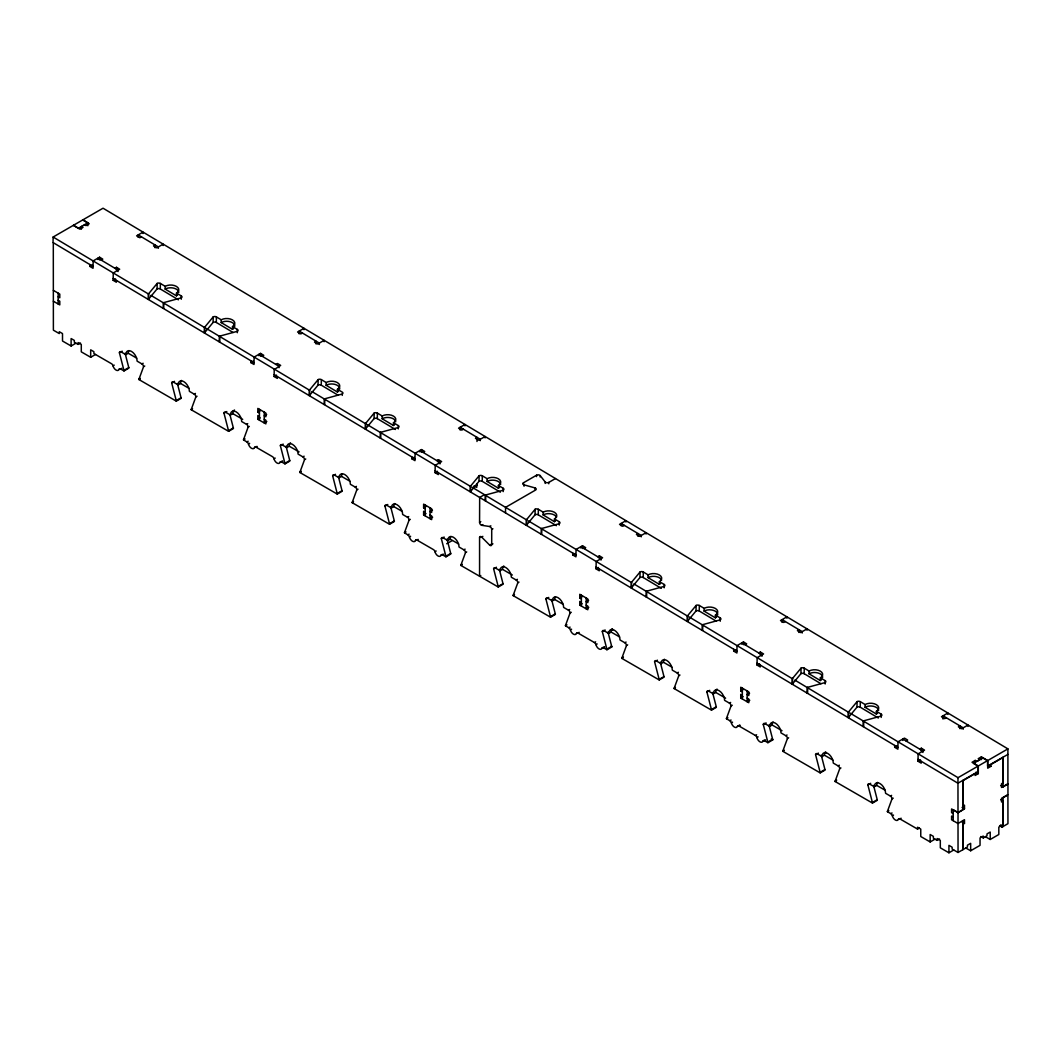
<?xml version="1.0" encoding="UTF-8"?>
<svg xmlns="http://www.w3.org/2000/svg" width="1061" height="1061" viewBox="0 0 1061 1061"><rect width="100%" height="100%" fill="white"/><g stroke="black" fill="none" stroke-linecap="round" stroke-linejoin="round"><path stroke-width="1.5" d="M490.845 525.805L489.638 526.508L481.641 525.301A2.281 1.313 60 0 1 479.572 522.317L479.665 497.45L484.492 494.665L472.092 487.251M274.229 369.586L280.674 365.408L277.451 363.485L275.847 364.414M316.045 343.95L316.085 341.178L314.48 342.119L317.69 344.043L324.135 340.316L324.109 341.708M545.182 483.431L545.208 482.039L540.168 475.567A2.281 1.34 0.9 0 0 536.548 475.222L523.537 482.728L523.511 484.466M1000.656 785.498L1003.069 786.891L1007.897 784.106L1007.91 748.88L103.036 208.208L53.13 237.027L53.05 242.545L93.063 266.457M81.392 229.123L81.432 226.351L83.05 227.319L79.827 229.176L73.395 225.33M101.193 260.064L102.798 259.136L99.575 257.213L93.143 260.926L93.036 268.3L89.814 266.377L89.84 264.534M97.957 259.521L97.97 258.141L118.089 270.157L118.063 271.55M99.535 259.972L99.575 257.213M116.392 280.396L116.365 282.239L113.142 280.316L113.262 272.956L119.694 269.229L116.485 267.306L114.867 268.234M116.445 270.078L116.485 267.306M138.182 237.213L138.209 234.905L158.328 246.921L158.314 248.314M143.023 233.5L143.049 232.12L136.604 235.834L139.827 237.757L141.431 236.828M157.161 283.42L148.739 293.605A2.281 1.34 0.9 0 1 148.341 293.91L148.261 299.441A2.281 1.34 0.9 0 0 148.646 299.136L157.068 288.937L157.161 283.42A2.281 1.34 0.9 0 1 160.37 283.446L165.198 286.337A7.971 4.682 0.9 0 1 176.471 286.443A7.971 4.682 0.9 0 1 176.471 293.061L176.431 295.833L165.158 289.096L165.198 286.337M148.646 299.136L148.739 293.605M155.078 247.77L155.118 244.998L153.5 245.94L156.723 247.863L163.169 244.136L163.142 245.515M178.42 299.812L160.291 288.977L160.37 283.446M163.805 302.61L163.726 308.141A2.281 1.34 0.9 0 0 163.195 308.366L163.288 302.836A2.281 1.34 0.9 0 1 163.805 302.61L181.298 297.836A2.281 1.34 0.9 0 0 181.298 295.953L176.471 293.061M181.272 299.229L181.298 295.953M213.195 316.894L204.773 327.093A2.281 1.34 0.9 0 1 204.375 327.398L204.296 332.915A2.281 1.34 0.9 0 0 204.693 332.61L213.115 322.425L213.195 316.894A2.281 1.34 0.9 0 1 216.417 316.934L221.245 319.812A7.971 4.682 0.9 0 1 232.505 319.931A7.971 4.682 0.9 0 1 232.505 326.549L232.465 329.308L221.192 322.584L221.245 319.812M204.693 332.61L204.773 327.093M233.062 332.464L216.325 322.464L216.417 316.934M219.852 336.098L219.76 341.615A2.281 1.34 0.9 0 0 219.242 341.841L219.322 336.324A2.281 1.34 0.9 0 1 219.852 336.098L237.332 331.324A2.281 1.34 0.9 0 0 237.332 329.427L232.505 326.549M237.319 332.703L237.332 329.427M262.16 356.244L263.778 355.316L260.555 353.393L254.109 357.106L254.003 364.48L250.781 362.557L250.807 360.713M258.924 355.7L258.95 354.321L279.056 366.337L279.043 367.729M260.515 356.151L260.555 353.393M277.372 376.575L277.345 378.419L274.123 376.496L274.229 369.135M299.149 333.857L299.189 331.085L319.308 343.114L319.281 344.493M303.99 329.679L304.016 328.3L297.571 332.013L300.793 333.936L302.398 333.008M318.128 379.599L309.706 389.785A2.281 1.34 0.9 0 1 309.308 390.09L309.228 395.62A2.281 1.34 0.9 0 0 309.626 395.315L318.048 385.13L318.128 379.599A2.281 1.34 0.9 0 1 321.35 379.626L326.178 382.517A7.971 4.682 0.9 0 1 337.438 382.623A7.971 4.682 0.9 0 1 337.438 389.241L337.398 392.013L326.125 385.276L326.178 382.517M309.626 395.315L309.706 389.785M337.995 395.156L321.258 385.156L321.35 379.626M324.785 398.79L324.693 404.321A2.281 1.34 0.9 0 0 324.175 404.546L324.255 399.016A2.281 1.34 0.9 0 1 324.785 398.79L342.265 394.016A2.281 1.34 0.9 0 0 342.265 392.132L337.438 389.241M342.252 395.408L342.265 394.016M374.162 413.074L365.74 423.273A2.281 1.34 0.9 0 1 365.355 423.578L365.263 429.095A2.281 1.34 0.9 0 0 365.66 428.79L374.082 418.604L374.162 413.074A2.281 1.34 0.9 0 1 377.384 413.114L382.212 415.992A7.971 4.682 0.9 0 1 393.485 416.111A7.971 4.682 0.9 0 1 393.472 422.729L393.432 425.488L382.172 418.763L382.212 415.992M365.66 428.79L365.74 423.273M395.435 429.48L377.305 418.644L377.384 413.114M380.819 432.278L380.74 437.795A2.281 1.34 0.9 0 0 380.209 438.034L380.289 432.503A2.281 1.34 0.9 0 1 380.819 432.278L398.313 427.503A2.281 1.34 0.9 0 0 398.313 425.607L393.472 422.729M398.286 428.883L398.313 425.607M423.127 452.424L424.745 451.495L421.522 449.572L415.09 453.286L414.97 460.66L411.761 458.737L411.787 456.893M419.891 451.88L419.917 450.501L440.036 462.53L440.01 463.909M421.482 452.331L421.522 449.572M438.339 472.768L438.312 474.599L435.09 472.675L435.209 465.315L441.641 461.588L438.418 459.665L436.814 460.593M438.379 462.437L438.418 459.665M460.116 430.037L460.156 427.265L480.275 439.294L480.262 440.673M464.97 425.859L464.983 424.48L458.551 428.193L461.76 430.116L463.378 429.188M479.095 475.779L470.673 485.965A2.281 1.34 0.9 0 1 470.288 486.27L470.195 491.8A2.281 1.34 0.9 0 0 470.593 491.495L479.015 481.309L479.095 475.779A2.281 1.34 0.9 0 1 482.317 475.805L487.145 478.697A7.971 4.682 0.9 0 1 498.418 478.803A7.971 4.682 0.9 0 1 498.405 485.421L498.365 488.193L487.105 481.455L487.145 478.697M470.593 491.495L470.673 485.965M476.999 441.509L477.052 437.371L475.447 438.299L478.67 440.222L485.102 436.509L485.089 437.888M500.368 492.171L482.238 481.336L482.317 475.805M485.752 494.97A2.281 1.34 0.9 0 0 485.222 495.195L485.142 500.726A2.281 1.34 0.9 0 1 485.673 500.5L485.752 494.97L503.246 490.209A2.281 1.34 0.9 0 0 503.246 488.312L498.405 485.421M503.219 491.588L503.246 488.312M505.487 512.887L505.58 507.357L535.54 490.063A2.281 1.34 0.9 0 0 535.009 487.927L524.068 484.864A2.281 1.34 0.9 0 1 523.537 482.728M524.054 486.243L524.068 484.864M535.129 509.253L526.72 519.452A2.281 1.34 0.9 0 1 526.322 519.757L526.243 525.275A2.281 1.34 0.9 0 0 526.627 524.97L535.049 514.784L535.129 509.253A2.281 1.34 0.9 0 1 538.351 509.293L543.179 512.171A7.971 4.682 0.9 0 1 554.452 512.291A7.971 4.682 0.9 0 1 554.452 518.909L554.412 521.667L543.139 514.943L543.179 512.171M526.627 524.97L526.72 519.452M534.983 489.307L535.009 487.927M536.548 475.222L536.534 476.601M556.402 525.659L538.272 514.824L538.351 509.293M540.142 476.946L540.168 475.567M541.786 528.458L541.707 533.988A2.281 1.34 0.9 0 0 541.176 534.213L541.269 528.683A2.281 1.34 0.9 0 1 541.786 528.458L559.28 523.683A2.281 1.34 0.9 0 0 559.28 521.8L554.452 518.909M548.789 483.776L548.816 482.397L555.473 478.551M559.253 525.062L559.28 521.8M584.107 548.603L585.712 547.675L582.489 545.752L576.057 549.465L575.951 556.839L572.728 554.916L572.754 553.073M580.871 548.073L580.884 546.68L601.003 558.709L600.99 560.089M582.449 548.51L582.489 545.752M599.306 568.948L599.279 570.791L596.07 568.868L596.176 561.494L602.608 557.768L599.399 555.845L597.781 556.773M599.346 558.616L599.399 555.845M621.096 525.752L621.136 523.458L641.255 535.473L641.229 536.853M625.937 522.039L625.963 520.659L619.518 524.373L622.741 526.296L624.345 525.367M640.062 571.959L631.653 582.144A2.281 1.34 0.9 0 1 631.255 582.449L631.176 587.98A2.281 1.34 0.9 0 0 631.56 587.675L639.982 577.489L640.062 571.959A2.281 1.34 0.9 0 1 643.284 571.985L648.112 574.876A7.971 4.682 0.9 0 1 659.385 574.982A7.971 4.682 0.9 0 1 659.385 581.6L659.345 584.372L648.072 577.635L648.112 574.876M631.56 587.675L631.653 582.144M637.979 536.309L638.032 533.55L636.414 534.479L639.637 536.402L646.083 532.688L646.056 534.068M661.335 588.351L643.205 577.516L643.284 571.985M646.719 591.149L646.64 596.68A2.281 1.34 0.9 0 0 646.109 596.905L646.202 591.375A2.281 1.34 0.9 0 1 646.719 591.149L664.213 586.388A2.281 1.34 0.9 0 0 664.213 584.492L659.385 581.6M664.186 587.767L664.213 584.492M696.109 605.446L687.687 615.632A2.281 1.34 0.9 0 1 687.289 615.937L687.21 621.454A2.281 1.34 0.9 0 0 687.608 621.149L696.016 610.964L696.109 605.446A2.281 1.34 0.9 0 1 699.332 605.473L704.159 608.364A7.971 4.682 0.9 0 1 715.419 608.47A7.971 4.682 0.9 0 1 715.419 615.088L715.379 617.847L704.106 611.123L704.159 608.364M687.608 621.149L687.687 615.632M715.976 621.003L699.239 611.003L699.332 605.473M702.767 624.637L702.674 630.168A2.281 1.34 0.9 0 0 702.143 630.393L702.236 624.863A2.281 1.34 0.9 0 1 702.767 624.637L720.247 619.863A2.281 1.34 0.9 0 0 720.247 617.979L715.419 615.088M720.233 621.242L720.247 617.979M745.074 644.783L746.679 643.855L743.469 641.932L737.024 645.645L736.918 653.019L733.695 651.096L733.735 649.252M741.838 644.252L741.864 642.873L761.984 654.889L761.957 656.268M743.429 644.69L743.469 641.932M760.286 665.128L760.26 666.971L757.037 665.048L757.143 657.674L763.588 653.947L760.366 652.024L758.761 652.966M760.326 654.796L760.366 652.024M782.063 622.396L782.103 619.637L802.222 631.653L802.196 633.032M786.917 618.231L786.93 616.839L780.485 620.552L783.708 622.475L785.312 621.547M801.042 668.138L792.62 678.324A2.281 1.34 0.9 0 1 792.222 678.629L792.143 684.159A2.281 1.34 0.9 0 0 792.54 683.854L800.949 673.669L801.042 668.138A2.281 1.34 0.9 0 1 804.265 668.165L809.092 671.056A7.971 4.682 0.9 0 1 820.352 671.162A7.971 4.682 0.9 0 1 820.352 677.78L820.312 680.552L809.039 673.815L809.092 671.056M792.54 683.854L792.62 678.324M798.96 632.489L798.999 629.73L797.395 630.658L800.604 632.581L807.05 628.868L807.036 630.247M820.909 683.695L804.172 673.695L804.265 668.165M807.7 687.329L807.607 692.86A2.281 1.34 0.9 0 0 807.076 693.085L807.169 687.555A2.281 1.34 0.9 0 1 807.7 687.329L825.179 682.568A2.281 1.34 0.9 0 0 825.179 680.671L820.352 677.78M825.14 683.43L825.179 680.671M825.166 683.947L825.179 682.568M857.076 701.626L848.654 711.812A2.281 1.34 0.9 0 1 848.269 712.117L848.177 717.647A2.281 1.34 0.9 0 0 848.575 717.329L856.996 707.143L857.076 701.626A2.281 1.34 0.9 0 1 860.299 701.653L865.126 704.544A7.971 4.682 0.9 0 1 876.386 704.65A7.971 4.682 0.9 0 1 876.386 711.268L876.346 714.026L865.086 707.302L865.126 704.544M848.575 717.329L848.654 711.812M878.349 718.018L860.219 707.183L860.299 701.653M863.734 720.817L863.654 726.347A2.281 1.34 0.9 0 0 863.123 726.573L863.203 721.042A2.281 1.34 0.9 0 1 863.734 720.817L881.214 716.042A2.281 1.34 0.9 0 0 881.214 714.159L876.386 711.268M881.2 717.422L881.214 714.159M906.041 740.963L907.659 740.034L904.436 738.111L898.004 741.825L897.898 749.199L894.675 747.276L894.702 745.445M902.818 740.432L902.831 739.053L922.951 751.069L922.924 752.448M921.253 761.307L921.227 763.151L918.004 761.228L918.123 753.854L924.555 750.14L921.333 748.204L919.728 749.146M921.293 750.976L921.333 748.204M943.03 719.04L943.07 715.817L963.189 727.833L963.176 729.212M947.884 714.411L947.911 713.032L941.465 716.732L944.675 718.655L946.293 717.727M1007.91 748.88L958.017 777.686L957.924 783.217L978.189 771.519L978.269 765.989L972.022 762.262L975.245 760.405L976.849 761.36L979.794 759.663L978.189 758.695L981.412 756.838L987.658 760.578L987.579 766.095L1007.87 754.424M959.926 728.668L959.966 725.91L958.362 726.838L961.584 728.761L968.03 725.048L968.003 726.427M975.192 763.164L975.245 760.405M981.372 759.596L981.412 756.838M177.373 383.498L181.06 397.782A2.281 1.313 60 0 1 181.126 398.352L176.298 401.138L138.951 379.559A2.281 1.313 60 0 1 139.018 379.069L143.553 366.735L144.76 366.032M229.945 414.785L233.354 427.968A2.281 1.313 60 0 1 233.42 428.538L228.592 431.323L191.245 409.771A2.281 1.313 60 0 1 191.312 409.267L195.847 396.933L197.054 396.23M257.239 446.469L256.033 447.172A2.281 1.313 60 0 0 254.521 447.53A4.549 2.626 60 0 1 251.484 448.259A4.549 2.626 60 0 1 248.446 444.029A2.281 1.313 60 0 0 246.934 441.92L243.539 439.957A2.281 1.313 60 0 1 243.606 439.466L248.128 427.119L249.335 426.429M338.353 476.442L342.04 490.712A2.281 1.313 60 0 1 342.106 491.283L337.279 494.081L299.931 472.516A2.281 1.313 60 0 1 299.998 472.026L304.534 459.678L305.74 458.989M390.634 506.627L394.321 520.911A2.281 1.313 60 0 1 394.387 521.481L389.559 524.267L352.212 502.702A2.281 1.313 60 0 1 352.279 502.211L356.814 489.864L358.021 489.174M418.22 539.412L417.013 540.102A2.281 1.313 60 0 0 415.488 540.473A4.549 2.626 60 0 1 412.45 541.203A4.549 2.626 60 0 1 409.413 536.972A2.281 1.313 60 0 0 407.901 534.85L404.506 532.887A2.281 1.313 60 0 1 404.573 532.397L409.108 520.062L410.315 519.36M499.32 569.372L503.007 583.656A2.281 1.313 60 0 1 503.073 584.226L498.246 587.012L460.898 565.447A2.281 1.313 60 0 1 460.965 564.956L465.5 552.622L466.707 551.919M551.614 599.558L555.301 613.842A2.281 1.313 60 0 1 555.367 614.412L550.54 617.197L513.192 595.632A2.281 1.313 60 0 1 513.259 595.141L517.795 582.807L519.001 582.104M579.187 632.343L577.98 633.046A2.281 1.313 60 0 0 576.455 633.404A4.549 2.626 60 0 1 573.431 634.133A4.549 2.626 60 0 1 570.394 629.902A2.281 1.313 60 0 0 568.868 627.794L565.473 625.831A2.281 1.313 60 0 1 565.54 625.34L570.075 612.993L571.282 612.303M660.3 662.303L663.974 676.586A2.281 1.313 60 0 1 664.04 677.157L659.213 679.942L621.865 658.39A2.281 1.313 60 0 1 621.945 657.9L626.467 645.552L627.674 644.863M712.581 692.501L716.268 706.772A2.281 1.313 60 0 1 716.334 707.342L711.507 710.141L674.159 688.576A2.281 1.313 60 0 1 674.226 688.085L678.761 675.738L679.968 675.048M740.154 725.286L738.947 725.976A2.281 1.313 60 0 0 737.435 726.347A4.549 2.626 60 0 1 734.398 727.077A4.549 2.626 60 0 1 731.361 722.846A2.281 1.313 60 0 0 729.849 720.724L726.453 718.761A2.281 1.313 60 0 1 726.52 718.27L731.056 705.936L732.262 705.233M821.267 755.246L824.954 769.53A2.281 1.313 60 0 1 825.02 770.1L820.193 772.885L782.846 751.321A2.281 1.313 60 0 1 782.912 750.83L787.448 738.496L788.655 737.793M873.561 785.432L877.235 799.715A2.281 1.313 60 0 1 877.301 800.286L872.474 803.071L835.126 781.506A2.281 1.313 60 0 1 835.206 781.015L839.728 768.681L840.935 767.978M901.134 818.217L899.927 818.92A2.281 1.313 60 0 0 898.402 819.278A4.549 2.626 60 0 1 895.365 820.007A4.549 2.626 60 0 1 892.341 815.776A2.281 1.313 60 0 0 890.816 813.654L887.42 811.705A2.281 1.313 60 0 1 887.487 811.214L892.022 798.867L893.229 798.164M87.824 225.754L87.824 222.783L78.434 228.208L73.607 225.423M89.814 266.377L92.227 264.985M113.142 280.316L115.569 278.924M53.302 242.704L53.382 330.17L59.283 333.578L59.283 331.722L62.506 333.578L62.506 341.019L71.114 345.992L75.941 343.194M71.114 345.992L71.114 338.552L74.336 340.409L74.336 342.265L78.063 344.414L80.477 343.021M78.063 344.414L78.063 342.557L81.286 344.414L81.286 351.854L90.676 357.278L95.503 354.493M125.092 353.3L128.779 367.57A2.281 1.313 60 0 1 128.845 368.14L124.004 370.939A2.281 1.313 60 0 0 123.938 370.369L119.416 352.782L122.227 351.164M119.416 352.782A2.281 1.313 60 0 1 121.02 351.854L125.848 354.653L128.262 353.26A7.971 4.602 60 0 1 128.898 350.634M90.676 357.278L90.676 349.838L93.898 351.695L93.898 353.552L111.511 363.724A2.281 1.313 60 0 1 113.023 365.833L114.23 365.13M113.023 365.833A4.549 2.626 60 0 0 116.06 370.064A4.549 2.626 60 0 0 119.097 369.334L120.304 368.644M119.097 369.334A2.281 1.313 60 0 1 120.622 368.976L121.829 368.273M123.938 370.369L128.779 367.57M125.848 354.653A7.971 4.602 60 0 1 131.484 351.403A7.971 4.602 60 0 1 137.121 361.151L141.949 363.936L143.155 363.247M139.018 379.069L140.224 378.379M138.951 379.559L140.158 378.87M176.298 401.138A2.281 1.313 60 0 0 176.232 400.567L171.696 382.994L174.521 381.363M171.696 382.994A2.281 1.313 60 0 1 173.314 382.066L178.142 384.851L180.556 383.459A7.971 4.602 60 0 1 181.471 380.422M176.232 400.567L181.06 397.782M178.142 384.851A7.971 4.602 60 0 1 183.778 381.602A7.971 4.602 60 0 1 189.402 391.35L194.229 394.148L195.436 393.445M250.781 362.557L253.194 361.164M191.312 409.267L192.518 408.578M191.245 409.771L192.452 409.069M274.123 376.496L276.536 375.103M228.592 431.323A2.281 1.313 60 0 0 228.526 430.753L223.99 413.18L226.802 411.549M223.99 413.18A2.281 1.313 60 0 1 225.595 412.252L230.423 415.037L232.836 413.644A7.971 4.602 60 0 1 234.494 409.997M266.669 414.453L264.255 415.846L265.873 416.774L265.873 413.061L257.823 408.405L257.823 412.119L260.237 410.726M228.526 430.753L233.354 427.968M230.423 415.037A7.971 4.602 60 0 1 236.059 411.787A7.971 4.602 60 0 1 241.696 421.549L246.523 424.334L247.73 423.631M259.428 416.456L257.823 415.527L257.823 419.254L260.237 417.862M266.828 421.482L264.255 422.968L264.255 412.119M243.606 439.466L244.812 438.763M243.539 439.957L244.746 439.254M246.934 441.92L248.141 441.217M248.446 444.029L249.653 443.339M254.521 447.53L256.324 446.495M286.059 446.243L289.746 460.527A2.281 1.313 60 0 1 289.812 461.097L284.985 463.882A2.281 1.313 60 0 0 284.918 463.312L280.383 445.739L283.194 444.108M280.383 445.739A2.281 1.313 60 0 1 281.987 444.811L286.815 447.596L289.242 446.204A7.971 4.602 60 0 1 290.502 442.835M256.033 447.172L272.478 456.668A2.281 1.313 60 0 1 274.003 458.79L275.21 458.087M274.003 458.79A4.549 2.626 60 0 0 277.04 463.02A4.549 2.626 60 0 0 280.064 462.291L282.186 461.071M280.064 462.291A2.281 1.313 60 0 1 281.589 461.92L282.796 461.23M284.918 463.312L289.746 460.527M286.815 447.596A7.971 4.602 60 0 1 292.451 444.347A7.971 4.602 60 0 1 298.088 454.108L302.916 456.893L304.122 456.19M299.998 472.026L301.205 471.323M299.931 472.516L301.138 471.813M337.279 494.068A2.281 1.313 60 0 0 337.199 493.498L332.677 475.925L335.488 474.307M332.677 475.925A2.281 1.313 60 0 1 334.281 474.996L339.109 477.782L341.523 476.389A7.971 4.602 60 0 1 342.159 473.763M337.199 493.498L342.04 490.712M339.109 477.782A7.971 4.602 60 0 1 344.745 474.532A7.971 4.602 60 0 1 350.382 484.293L355.21 487.079L356.416 486.389M411.761 458.737L414.175 457.344M352.279 502.211L353.485 501.508M352.212 502.702L353.419 501.999M435.09 472.675L437.503 471.283M389.559 524.267A2.281 1.313 60 0 0 389.493 523.696L384.957 506.124L387.782 504.492M384.957 506.124A2.281 1.313 60 0 1 386.575 505.182L391.403 507.98L393.817 506.588A7.971 4.602 60 0 1 394.732 503.551M389.493 523.696L394.321 520.911M391.403 507.98A7.971 4.602 60 0 1 397.039 504.718A7.971 4.602 60 0 1 402.663 514.479L407.49 517.264L408.71 516.574M432.477 510.169L430.063 511.561L431.668 512.503L431.668 508.776L423.618 504.134L423.618 507.848L426.031 506.455M425.236 512.184L423.618 511.256L423.618 514.97L426.031 513.577M473.524 487.41L477.384 485.169M404.573 532.397L405.779 531.707M404.506 532.887L405.713 532.198M432.636 517.211L430.063 518.696L430.063 507.848M407.901 534.85L409.108 534.16M409.413 536.972L410.62 536.269M415.488 540.473L417 539.598M447.039 539.187L450.713 553.457A2.281 1.313 60 0 1 450.779 554.028L445.952 556.826A2.281 1.313 60 0 0 445.885 556.256L441.349 538.67L444.174 537.052M441.349 538.67A2.281 1.313 60 0 1 442.967 537.741L447.795 540.54L450.209 539.147A7.971 4.602 60 0 1 450.832 536.521M479.572 522.317L480.779 521.627M446.694 543.749L452.066 540.659M417.013 540.102L433.458 549.611A2.281 1.313 60 0 1 434.97 551.72L436.177 551.017M481.641 525.301L482.848 524.598M434.97 551.72A4.549 2.626 60 0 0 438.007 555.951A4.549 2.626 60 0 0 441.044 555.221L442.556 554.359M441.044 555.221A2.281 1.313 60 0 1 442.556 554.863L443.763 554.16M480.779 575.539L479.572 576.229L479.572 537.662A2.281 1.313 60 0 1 481.641 537.065L489.638 545.089A2.281 1.313 60 0 0 491.707 544.505L491.707 529.479L492.914 528.789M445.885 556.256L450.713 553.457M479.572 537.662L480.779 536.959M481.641 537.065L482.848 536.375M447.795 540.54A7.971 4.602 60 0 1 453.432 537.277A7.971 4.602 60 0 1 459.055 547.038L463.896 549.823L465.103 549.134M489.638 545.089L490.845 544.399M491.707 544.505L492.914 543.816M460.965 564.956L462.172 564.266M460.898 565.447L462.105 564.757M498.246 587.012A2.281 1.313 60 0 0 498.179 586.441L493.644 568.868L496.455 567.237M493.644 568.868A2.281 1.313 60 0 1 495.248 567.94L500.089 570.725L502.503 569.333A7.971 4.602 60 0 1 503.763 565.951M498.179 586.441L503.007 583.656M500.089 570.725A7.971 4.602 60 0 1 505.712 567.476A7.971 4.602 60 0 1 511.349 577.224L516.176 580.022L517.383 579.319M572.728 554.916L575.142 553.524M513.259 595.141L514.466 594.452M513.192 595.632L514.399 594.942M596.07 568.868L598.484 567.463M550.54 617.197A2.281 1.313 60 0 0 550.46 616.627L545.938 599.054L548.749 597.423M545.938 599.054A2.281 1.313 60 0 1 547.542 598.125L552.37 600.911L554.784 599.518A7.971 4.602 60 0 1 555.42 596.892M588.616 600.327L586.202 601.72L587.807 602.648L587.807 598.921L579.77 594.279L579.77 597.993L582.184 596.6M550.46 616.627L555.301 613.842M552.37 600.911A7.971 4.602 60 0 1 558.006 597.661A7.971 4.602 60 0 1 563.643 607.423L568.471 610.208L569.677 609.505M581.375 602.33L579.77 601.401L579.77 605.128L582.184 603.736M588.775 607.356L586.202 608.842L586.202 597.993M565.54 625.34L566.746 624.637M565.473 625.831L566.68 625.128M568.868 627.794L570.075 627.091M570.394 629.902L571.6 629.2M576.455 633.404L577.675 632.714M608.006 632.117L611.693 646.401A2.281 1.313 60 0 1 611.759 646.971L606.932 649.756A2.281 1.313 60 0 0 606.865 649.186L602.33 631.613L605.141 629.982M602.33 631.613A2.281 1.313 60 0 1 603.934 630.685L608.762 633.47L611.176 632.077A7.971 4.602 60 0 1 612.436 628.709M577.98 633.046L594.425 642.542L595.632 641.839M594.425 642.542A2.281 1.313 60 0 1 595.95 644.65L597.157 643.961M595.95 644.65A4.549 2.626 60 0 0 598.974 648.881A4.549 2.626 60 0 0 602.011 648.165L604.133 646.945M602.011 648.165A2.281 1.313 60 0 1 603.537 647.794L604.743 647.104M606.865 649.186L611.693 646.401M608.762 633.47A7.971 4.602 60 0 1 614.399 630.221A7.971 4.602 60 0 1 620.035 639.982L624.863 642.767L626.07 642.064M621.945 657.9L623.444 657.024M621.865 658.39L623.072 657.687M659.213 679.942A2.281 1.313 60 0 0 659.146 679.372L654.61 661.799L657.435 660.181M654.61 661.799A2.281 1.313 60 0 1 656.228 660.87L661.056 663.655L663.47 662.263A7.971 4.602 60 0 1 664.385 659.239M659.146 679.372L663.974 676.586M661.056 663.655A7.971 4.602 60 0 1 666.693 660.406A7.971 4.602 60 0 1 672.329 670.167L677.157 672.953L678.364 672.263M733.695 651.096L736.109 649.703M674.226 688.085L675.433 687.382M674.159 688.576L675.366 687.873M711.507 710.141A2.281 1.313 60 0 0 711.44 709.57L706.905 691.984L709.716 690.366M757.037 665.048L759.451 663.655M706.905 691.984A2.281 1.313 60 0 1 708.509 691.056L713.35 693.854L715.764 692.448A7.971 4.602 60 0 1 717.024 689.08M749.583 693.257L747.169 694.65L748.787 695.578L748.787 691.865L740.737 687.223L740.737 690.936L743.151 689.544M711.44 709.57L716.268 706.772M713.35 693.854A7.971 4.602 60 0 1 718.973 690.592A7.971 4.602 60 0 1 724.61 700.353L729.438 703.138L730.644 702.448M742.342 695.273L740.737 694.345L740.737 698.058L743.151 696.666M749.756 700.287L747.169 701.772L747.169 690.936M726.52 718.27L727.727 717.568M726.453 718.761L727.66 718.072M729.849 720.724L731.056 720.021M731.361 722.846L732.567 722.143M737.435 726.347L739.544 725.127M768.973 725.061L772.66 739.331A2.281 1.313 60 0 1 772.726 739.902L767.899 742.7A2.281 1.313 60 0 0 767.832 742.13L763.297 724.544L766.122 722.926M763.297 724.544A2.281 1.313 60 0 1 764.915 723.615L769.742 726.414L772.156 725.008A7.971 4.602 60 0 1 773.071 721.984M738.947 725.976L755.405 735.472L756.612 734.782M755.405 735.472A2.281 1.313 60 0 1 756.917 737.594L758.124 736.891M756.917 737.594A4.549 2.626 60 0 0 759.955 741.825A4.549 2.626 60 0 0 762.992 741.095L764.795 740.048M762.992 741.095A2.281 1.313 60 0 1 764.504 740.737L765.71 740.034M767.832 742.13L772.66 739.331M769.742 726.414A7.971 4.602 60 0 1 775.366 723.151A7.971 4.602 60 0 1 781.002 732.912L785.83 735.697L787.037 735.008M782.912 750.83L784.119 750.127M782.846 751.321L784.052 750.631M820.193 772.885A2.281 1.313 60 0 0 820.126 772.315L815.591 754.742L818.402 753.111M815.591 754.742A2.281 1.313 60 0 1 817.195 753.814L822.023 756.599L824.437 755.207A7.971 4.602 60 0 1 825.697 751.825M820.126 772.315L824.954 769.53M822.023 756.599A7.971 4.602 60 0 1 827.66 753.35A7.971 4.602 60 0 1 833.296 763.098L838.124 765.896L839.331 765.193M835.206 781.015L836.705 780.153M835.126 781.506L836.347 780.816M894.675 747.276L897.089 745.883M872.474 803.071A2.281 1.313 60 0 0 872.407 802.501L867.871 784.928L870.696 783.297M918.004 761.228L920.431 759.835M867.871 784.928A2.281 1.313 60 0 1 869.49 783.999L874.317 786.785L876.731 785.392A7.971 4.602 60 0 1 877.646 782.368M872.407 802.501L877.235 799.715M874.317 786.785A7.971 4.602 60 0 1 879.954 783.535A7.971 4.602 60 0 1 885.59 793.296L890.418 796.082L891.625 795.379M887.487 811.214L888.694 810.511M887.42 811.705L888.627 811.002M890.816 813.654L892.022 812.965M892.341 815.776L893.548 815.073M898.402 819.278L899.609 818.588M1000.51 824.954L1003.122 826.453L1003.122 801.082L1001.518 802.01L1001.518 798.296L1007.95 794.583L1007.95 783.734L1001.518 787.461L1001.518 783.734L1003.122 782.806L1003.122 757.435L990.908 764.49L990.908 766.347L987.698 768.204L987.698 760.764L982.871 757.978L973.481 763.403L978.308 766.188L978.308 773.628L975.086 775.485L975.086 773.628L962.884 780.671L962.884 806.042L964.489 805.113L964.489 808.827L958.043 812.554L953.216 809.755L953.216 820.604M899.927 818.92L917.54 829.079L919.343 828.031M953.189 813.588L951.584 812.66L951.584 808.946L958.003 812.66L962.831 809.861L962.791 780.458M917.54 829.079L917.54 827.222L920.762 829.079L920.762 836.519L930.152 841.943L934.98 839.158M965.828 847.991L970.656 850.776L970.656 843.336L967.433 845.193L967.433 847.049L958.043 852.474L958.017 823.508L964.489 819.676L964.489 823.389L962.884 824.317L962.884 849.689L962.844 820.723M930.152 841.943L930.152 834.503L933.362 836.36L933.362 838.217L937.102 840.378L939.515 838.986M937.102 840.378L937.102 838.522L940.311 840.378L940.311 847.819L948.932 852.792L953.759 849.994M980.855 836.519L983.268 837.911L986.995 835.763L986.995 833.906L990.218 832.049L990.218 839.476L985.39 836.691M999.634 825.683L1002.048 827.076L1007.95 823.668L1007.91 794.954L1003.083 797.739L1003.122 826.453M970.656 850.776L980.046 845.352L980.046 837.911L983.268 836.055L983.268 837.911M990.218 839.476L998.825 834.503L998.825 827.076L1002.048 825.219L1002.048 827.076M82.997 219.998L87.824 222.783M988.494 764.954L990.908 766.347M975.895 772.236L978.308 773.628M474.055 485.858L476.747 487.41L476.747 483.683M1000.709 799.689L1003.122 801.082M962.075 807.434L964.489 808.827M53.342 290.356L59.787 294.069L59.787 297.783L58.169 296.855M257.823 412.119L259.428 413.061M423.618 507.848L425.236 508.776M579.77 597.993L581.375 598.921M740.737 690.936L742.342 691.865M962.075 821.996L964.489 823.389M58.169 300.263L59.787 301.191L59.787 304.918L53.342 301.205M264.255 419.254L265.873 420.183L265.873 423.896L257.823 419.254M430.063 514.97L431.668 515.898L431.668 519.625L423.618 514.97M586.202 605.128L587.807 606.056L587.807 609.77L579.77 605.128M747.169 698.058L748.787 698.987L748.787 702.7L740.737 698.058M953.189 816.997L951.584 816.068L951.584 819.795L958.017 823.508L958.043 812.554M233.141 411.031L234.043 411.549M611.481 629.465L612.688 630.154M824.742 752.594L825.949 753.283M128.262 353.26L136.71 358.127M180.556 383.459L189.004 388.339M232.836 413.644L242.704 419.334M289.242 446.204L299.096 451.893M341.523 476.389L349.971 481.27M393.817 506.588L402.265 511.455M450.209 539.147L458.657 544.014M502.503 569.333L512.357 575.022M554.784 599.518L563.232 604.399M611.176 632.077L619.637 636.958M663.47 662.263L671.918 667.144M715.764 692.448L725.618 698.151M772.156 725.008L782.01 730.711M824.437 755.207L832.898 760.087M876.731 785.392L885.179 790.273M610.698 646.361L611.759 646.971M771.241 739.053L772.726 739.902M120.622 368.976L124.004 370.939M958.043 852.474L952.141 849.065L952.141 847.208L948.932 845.352L948.932 852.792M281.589 461.92L284.985 463.882M442.556 554.863L445.952 556.826M603.537 647.794L606.932 649.756M764.504 740.737L767.899 742.7M82.785 219.906L89.217 223.752L85.994 225.608L84.389 224.653M53.13 237.027L148.341 293.91M150.941 295.369L204.375 327.398M206.113 328.34L309.308 390.09M311.907 391.549L365.355 423.578M367.093 424.519L470.288 486.27M485.222 495.195L526.322 519.757M528.219 520.792L631.255 582.449M633.855 583.908L687.289 615.937M689.04 616.879L792.222 678.629M794.822 680.088L848.269 712.117M850.007 713.058L958.017 777.686M113.182 278.473L254.03 362.637M274.149 374.652L414.997 458.816M435.116 470.832L575.977 554.996M596.096 567.012L736.944 651.175M757.063 663.191L897.911 747.355M918.03 759.384L957.964 783.243L958.003 812.66M1003.043 757.222L1003.069 786.891M742.342 688.151L742.342 698.987M581.375 595.208L581.375 606.056M425.236 505.063L425.236 515.911M259.428 409.334L259.428 420.183M58.169 293.141L58.169 303.99M157.068 288.937A2.281 1.34 0.9 0 1 160.291 288.977M213.115 322.425A2.281 1.34 0.9 0 1 216.325 322.464M318.048 385.13A2.281 1.34 0.9 0 1 321.258 385.156M374.082 418.604A2.281 1.34 0.9 0 1 377.305 418.644M479.015 481.309A2.281 1.34 0.9 0 1 482.238 481.336M548.816 482.397A2.281 1.34 0.9 0 1 545.208 482.039M499.452 487.397A7.971 4.682 0.9 0 1 498.365 488.193M487.105 481.455A7.971 4.682 0.9 0 1 495.447 480.447A7.971 4.682 0.9 0 1 500.673 484.479M394.52 424.705A7.971 4.682 0.9 0 1 393.432 425.488M382.172 418.763A7.971 4.682 0.9 0 1 390.514 417.755A7.971 4.682 0.9 0 1 395.74 421.774M338.486 391.217A7.971 4.682 0.9 0 1 337.398 392.013M326.125 385.276A7.971 4.682 0.9 0 1 335.011 384.4A7.971 4.682 0.9 0 1 339.719 388.976M233.553 328.525A7.971 4.682 0.9 0 1 232.465 329.308M221.192 322.584A7.971 4.682 0.9 0 1 230.078 321.708A7.971 4.682 0.9 0 1 234.786 326.284M177.519 295.038A7.971 4.682 0.9 0 1 176.431 295.833M165.158 289.096A7.971 4.682 0.9 0 1 173.779 288.154A7.971 4.682 0.9 0 1 178.765 292.451M535.049 514.784A2.281 1.34 0.9 0 1 538.272 514.824M639.982 577.489A2.281 1.34 0.9 0 1 643.205 577.516M696.016 610.964A2.281 1.34 0.9 0 1 699.239 611.003M800.949 673.669A2.281 1.34 0.9 0 1 804.172 673.695M856.996 707.143A2.281 1.34 0.9 0 1 860.219 707.183M877.434 713.244A7.971 4.682 0.9 0 1 876.346 714.026M865.086 707.302A7.971 4.682 0.9 0 1 873.428 706.294A7.971 4.682 0.9 0 1 878.654 710.326M821.4 679.756A7.971 4.682 0.9 0 1 820.312 680.552M809.039 673.815A7.971 4.682 0.9 0 1 817.925 672.939A7.971 4.682 0.9 0 1 822.633 677.515M716.467 617.064A7.971 4.682 0.9 0 1 715.379 617.847M704.106 611.123A7.971 4.682 0.9 0 1 712.992 610.247A7.971 4.682 0.9 0 1 717.7 614.823M660.433 583.577A7.971 4.682 0.9 0 1 659.345 584.372M648.072 577.635A7.971 4.682 0.9 0 1 656.136 576.574A7.971 4.682 0.9 0 1 661.56 580.314M555.5 520.885A7.971 4.682 0.9 0 1 554.412 521.667M543.139 514.943A7.971 4.682 0.9 0 1 550.924 513.829A7.971 4.682 0.9 0 1 556.521 517.277M489.638 526.508A2.281 1.313 60 0 1 491.707 529.479M516.176 580.022A2.281 1.313 60 0 1 517.795 582.807M568.471 610.208A2.281 1.313 60 0 1 570.075 612.993M624.863 642.767A2.281 1.313 60 0 1 626.467 645.552M677.157 672.953A2.281 1.313 60 0 1 678.761 675.738M729.438 703.138A2.281 1.313 60 0 1 731.056 705.936M785.83 735.697A2.281 1.313 60 0 1 787.448 738.496M838.124 765.896A2.281 1.313 60 0 1 839.728 768.681M890.418 796.082A2.281 1.313 60 0 1 892.022 798.867M141.949 363.936A2.281 1.313 60 0 1 143.553 366.735M194.229 394.148A2.281 1.313 60 0 1 195.847 396.933M246.523 424.334A2.281 1.313 60 0 1 248.128 427.119M302.916 456.893A2.281 1.313 60 0 1 304.534 459.678M355.21 487.079A2.281 1.313 60 0 1 356.814 489.864M407.49 517.264A2.281 1.313 60 0 1 409.108 520.062M463.896 549.823A2.281 1.313 60 0 1 465.5 552.622"/></g></svg>
